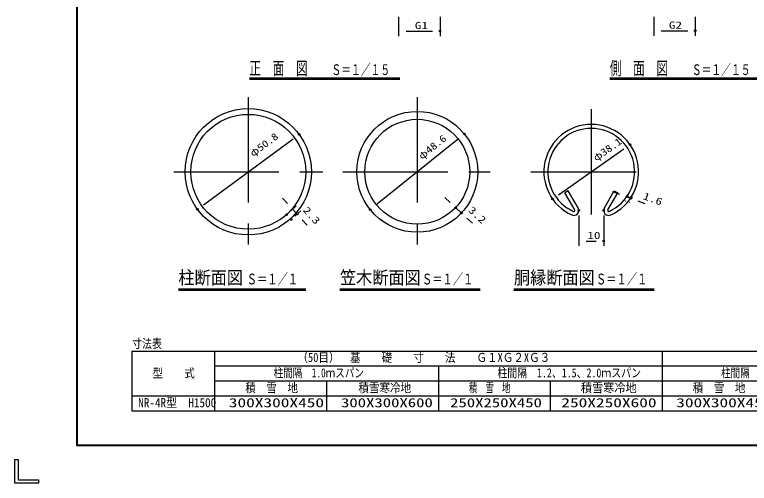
# Model space of a CAD drawing. Units: millimetres, scale not verified. Extents: x -4425 to 4425, y -3150 to 3150.
# Drawn here: x -4425 to 8, y -3150 to -324 of the extents above; entities that cross this region are included whole.
import ezdxf
from ezdxf.enums import TextEntityAlignment as Align

# ---------------------------------------------------------------- set-up
doc = ezdxf.new("R2010")
doc.units = ezdxf.units.MM
doc.header["$LTSCALE"] = 20
doc.header["$PDMODE"] = 32
doc.header["$PDSIZE"] = 10
doc.linetypes.add('USER1', pattern=[50.8, 31.75, -6.35, 6.35, -6.35])
for name, color, linetype, lineweight in [('0-0_1', 7, 'Continuous', 25), ('0-1_EXTCNT-LMEC0', 1, 'Continuous', 25), ('0-2_0', 4, 'Continuous', 25), ('0-5_WAKU', 7, 'Continuous', 25)]:
    doc.layers.add(name, color=color, linetype=linetype, lineweight=lineweight)
doc.layers.add('0-3_DEFPOINTS', color=7, linetype='Continuous')
doc.styles.add('ＭＳ ゴシック', font='')
doc.styles.get('ＭＳ ゴシック').set_extended_font_data('MS Gothic')

msp = doc.modelspace()

# ---------------------------------------------------------------- linework, layer by layer
at = {"layer": '0-0_1'}
for p, q in [((-3008.62, -704.88), (-2101.12, -704.88)), ((-833.62, -704.88), (73.88, -704.88)), ((-3008.62, -712.38), (-2101.12, -712.38)), ((-833.62, -712.38), (73.88, -712.38)), ((-1084.49, -1385.55), (-1105.27, -1397.55)), ((-1045.27, -1501.47), (-1105.27, -1397.55)), ((-1024.49, -1489.47), (-1084.49, -1385.55)), ((-866.45, -1489.47), (-806.45, -1385.55)), ((-845.66, -1501.47), (-785.66, -1397.55)), ((-806.45, -1385.55), (-785.66, -1397.55)), ((-3437.21, -1977.43), (-2668.28, -1977.43)), ((-3437.21, -1984.93), (-2668.28, -1984.93)), ((-2462.21, -1977.43), (-1615.17, -1977.43)), ((-2462.21, -1984.93), (-1615.17, -1984.93)), ((-1412.21, -1977.43), (-565.17, -1977.43)), ((-1412.21, -1984.93), (-565.17, -1984.93))]:
    msp.add_line(p, q, dxfattribs=at)
at = {"layer": '0-0_1', "color": 3, "linetype": 'USER1'}
for p, q in [((-3015.47, -821.27), (-3015.47, -1721.27)), ((-1995.47, -821.27), (-1995.47, -1721.27)), ((-945.47, -893.34), (-945.47, -1565.34)), ((-3465.47, -1271.27), (-2565.47, -1271.27)), ((-2580.88, -1271.27), (-2565.47, -1271.27)), ((-2445.47, -1271.27), (-1545.47, -1271.27)), ((-1309.36, -1271.27), (-611.11, -1271.27))]:
    msp.add_line(p, q, dxfattribs=at)
at = {"layer": '0-0_1', "color": 2}
for p, q in [((-3718.19, -2352.18), (2181.81, -2352.18)), ((-3718.19, -2352.18), (-3718.19, -2712.18)), ((-3218.19, -2352.18), (-3218.19, -2712.18)), ((-518.19, -2352.18), (-518.19, -2712.18)), ((-518.19, -2352.18), (-518.19, -2712.18)), ((-3218.19, -2442.18), (-518.19, -2442.18)), ((-1868.19, -2442.18), (-1868.19, -2712.18)), ((-518.19, -2442.18), (2181.81, -2442.18)), ((-3218.19, -2532.18), (-518.19, -2532.18)), ((-2543.19, -2532.18), (-2543.19, -2712.18)), ((-1193.19, -2532.18), (-1193.19, -2712.18)), ((-518.19, -2532.18), (2181.81, -2532.18)), ((-3718.19, -2622.18), (2181.81, -2622.18)), ((-3718.19, -2712.18), (2181.81, -2712.18))]:
    msp.add_line(p, q, dxfattribs=at)
at = {"layer": '0-0_1'}
for centre, radius in [((-3015.47, -1271.27), 381), ((-3015.47, -1271.27), 346.5), ((-1995.47, -1271.27), 364.5), ((-1995.47, -1271.27), 316.5)]:
    msp.add_circle(centre, radius, dxfattribs=at)
for centre, radius, start, end in [((-945.47, -1271.27), 285.75, 294.23979, 245.76035), ((-945.47, -1271.27), 261.75, 294.23979, 245.76035), ((-1050.47, -1504.47), 30, 245.76007, 30.00003), ((-1050.47, -1504.47), 6, 245.76007, 30.00003), ((-840.47, -1504.47), 30, 150.00012, 294.24009), ((-840.47, -1504.47), 6, 150.00012, 294.24009)]:
    msp.add_arc(centre, radius, start, end, dxfattribs=at)
at = {"layer": '0-1_EXTCNT-LMEC0'}
for p, q in [((-2108.26, -336.33), (-2108.26, -452.33)), ((-1858.26, -336.33), (-1858.26, -452.33)), ((-568.26, -336.33), (-568.26, -450.33)), ((-318.26, -336.33), (-318.26, -450.33))]:
    msp.add_line(p, q, dxfattribs=at)
at = {"layer": '0-1_EXTCNT-LMEC0', "color": 2}
for p, q in [((-2063.26, -422.33), (-1903.26, -422.33)), ((-523.26, -420.33), (-363.26, -420.33))]:
    msp.add_line(p, q, dxfattribs=at)
at = {"layer": '0-2_0', "color": 2}
for p, q in [((-3285.98, -1470.57), (-2744.96, -1071.97)), ((-2244.63, -1471.26), (-1746.3, -1071.28)), ((-1142.28, -1409.92), (-748.65, -1132.62)), ((-772.55, -1407.52), (-814.88, -1392.24)), ((-2777.86, -1463.06), (-2807.95, -1429.61)), ((-1796.92, -1456.45), (-1829.83, -1425.76)), ((-730.22, -1422.79), (-707.01, -1431.17)), ((-730.22, -1422.79), (-707.01, -1431.17)), ((-664.68, -1446.44), (-622.35, -1461.71)), ((-2747.76, -1496.52), (-2720.68, -1526.63)), ((-2747.76, -1496.52), (-2720.68, -1526.63)), ((-1764.01, -1487.14), (-1728.91, -1519.88)), ((-1764.01, -1487.14), (-1728.91, -1519.88)), ((-1696, -1550.58), (-1663.1, -1581.27)), ((-2690.58, -1560.09), (-2660.49, -1593.54)), ((-975.47, -1688.75), (-915.47, -1688.75))]:
    msp.add_line(p, q, dxfattribs=at)
at = {"layer": '0-2_0', "color": 1}
for p, q in [((-738.42, -1445.52), (-740.4, -1451.01)), ((-715.21, -1453.9), (-717.19, -1459.39)), ((-2761.43, -1508.82), (-2725.46, -1476.46)), ((-2734.35, -1538.93), (-2698.37, -1506.57)), ((-1743.55, -1465.2), (-1743.55, -1465.2)), ((-1708.45, -1497.94), (-1708.45, -1497.94)), ((-1020.47, -1534.47), (-1020.47, -1718.75)), ((-870.47, -1534.47), (-870.47, -1718.75))]:
    msp.add_line(p, q, dxfattribs=at)
at = {"layer": '0-3_DEFPOINTS'}
for p in [(-1858.26, -422.33), (-318.26, -420.33), (-2708.73, -1045.28), (-1711.21, -1043.11), (-711.86, -1106.7), (-728.24, -1417.3), (-1179.07, -1435.84), (-707.01, -1431.17), (-705.03, -1425.68), (-3322.21, -1497.26), (-2279.73, -1499.43), (-1764.01, -1487.14), (-1020.47, -1504.47), (-870.47, -1504.47), (-2783.74, -1528.88), (-2720.68, -1526.63), (-1728.91, -1519.88), (-1728.91, -1519.88), (-2756.65, -1558.99), (-870.47, -1688.75)]:
    msp.add_point(p, dxfattribs=at)
at = {"layer": '0-5_WAKU'}
for p, q in [((-4048, -2923), (-4048, 2923)), ((-4403.51, -3006.75), (-4403.51, -3128.51)), ((-4281.75, -3150), (-4425, -3150))]:
    msp.add_line(p, q, dxfattribs=at)
msp.add_lwpolyline([(-4050, 2925), (4200, 2925), (4200, -2925), (-4050, -2925)], close=True, dxfattribs=at)
for points in [[(4198, 2923), (4198, -2923), (-4048, -2923)], [(4196, 2921), (4196, -2921), (-4046, -2921)], [(-4046, -2921), (-4046, 2921), (4196, 2921)], [(-4425, -3150), (-4425, -3006.75), (-4403.51, -3006.75)], [(-4403.51, -3128.51), (-4281.75, -3128.51), (-4281.75, -3150)]]:
    msp.add_lwpolyline(points, dxfattribs=at)

# ---------------------------------------------------------------- texts
at = {"layer": '0-0_1', "style": 'ＭＳ ゴシック'}
for s, height, width, p in [('正\u3000面\u3000図', 79.33, 0.65, (-3008.62, -710.15)), ('Ｓ＝１／１５', 64.94, 0.65, (-2513.62, -707.37)), ('側\u3000面\u3000図', 79.33, 0.65, (-833.62, -710.15)), ('Ｓ＝１／１５', 64.94, 0.65, (-338.62, -707.37)), ('柱断面図', 79.38, 0.9, (-3437.21, -1972.69)), ('笠木断面図', 79.38, 0.9, (-2462.21, -1972.69)), ('胴縁断面図', 79.38, 0.9, (-1412.21, -1972.69)), ('Ｓ＝１／１', 64.94, 0.7, (-3024.71, -1969.92)), ('Ｓ＝１／１', 64.94, 0.7, (-1967.21, -1969.92)), ('Ｓ＝１／１', 64.94, 0.7, (-917.21, -1969.92)), ('寸法表', 54.84, 0.8, (-3716.43, -2351.26)), ('（50目）\u3000基\u3000\u3000礎\u3000\u3000寸\u3000\u3000法\u3000\u3000Ｇ１XＧ２XＧ３', 54.84, 0.85, (-2718.89, -2434.66)), ('型\u3000\u3000式', 54.84, 0.85, (-3592.46, -2529.11)), ('柱間隔\u30001.0ｍスパン', 54.84, 0.75, (-2862.24, -2527.73)), ('柱間隔\u30001.2、1.5、2.0ｍスパン', 54.84, 0.8, (-1512.24, -2527.73)), ('柱間隔\u30001.0ｍスパン', 54.84, 0.75, (-162.24, -2527.73)), ('積\u3000雪\u3000地', 54.84, 0.85, (-3033.24, -2617.73)), ('積雪寒冷地', 54.84, 0.85, (-2350.74, -2617.73)), ('積\u3000雪\u3000地', 54.84, 0.65, (-1683.24, -2617.73)), ('積雪寒冷地', 54.84, 0.9, (-1008.24, -2617.73)), ('積\u3000雪\u3000地', 54.84, 0.85, (-333.24, -2617.73)), ('NR-4R型\u3000H1500', 54.84, 0.9, (-3679.37, -2707.73)), ('300X300X450', 54.84, 1.4, (-3132.66, -2707.73)), ('300X300X600', 54.84, 1.35, (-2455.6, -2707.73)), ('250X250X450', 54.84, 1.35, (-1797.38, -2707.73)), ('250X250X600', 54.84, 1.4, (-1126.05, -2707.73)), ('300X300X450', 54.84, 1.4, (-432.66, -2707.73))]:
    msp.add_text(s, height=height, dxfattribs=dict(at, width=width)).set_placement(p, align=Align.BOTTOM_LEFT)
at = {"layer": '0-1_EXTCNT-LMEC0', "color": 3, "style": 'ＭＳ ゴシック', "width": 1.35}
for s, p in [('G1', (-2010.26, -423.16)), ('G2', (-477.01, -421.16))]:
    msp.add_text(s, height=43.26, dxfattribs=at).set_placement(p, align=Align.BOTTOM_LEFT)
at = {"layer": '0-2_0', "color": 3, "style": 'ＭＳ ゴシック'}
for s, rotation, width, p in [('φ50.8', 36.381, 1.2, (-2978.8, -1193.22)), ('φ48.6', 38.752, 1.2, (-1959.03, -1209.8)), ('φ38.1', 35.164, 1.2, (-907.76, -1220.73)), ('1.6', 340.159, 1.35, (-641.9, -1446.84)), ('2.3', 311.973, 1.35, (-2698.36, -1513.26)), ('3.2', 316.994, 1.35, (-1700.44, -1516.33))]:
    msp.add_text(s, height=43.26, rotation=rotation, dxfattribs=dict(at, width=width)).set_placement(p, align=Align.BOTTOM_LEFT)
at = {"layer": '0-2_0', "color": 3, "style": 'ＭＳ ゴシック', "width": 1.35}
msp.add_text('10', height=43.26, dxfattribs=at).set_placement((-969.09, -1689.58), align=Align.BOTTOM_LEFT)

doc.saveas('drawing.dxf')
